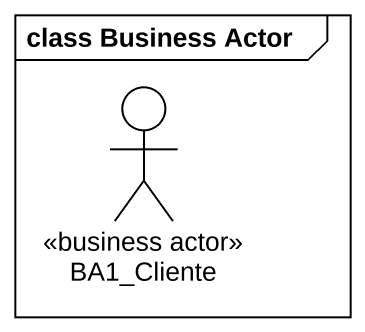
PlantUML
@startuml
mainframe class Business Actor
actor BA1_Cliente <<business actor>>
@enduml
